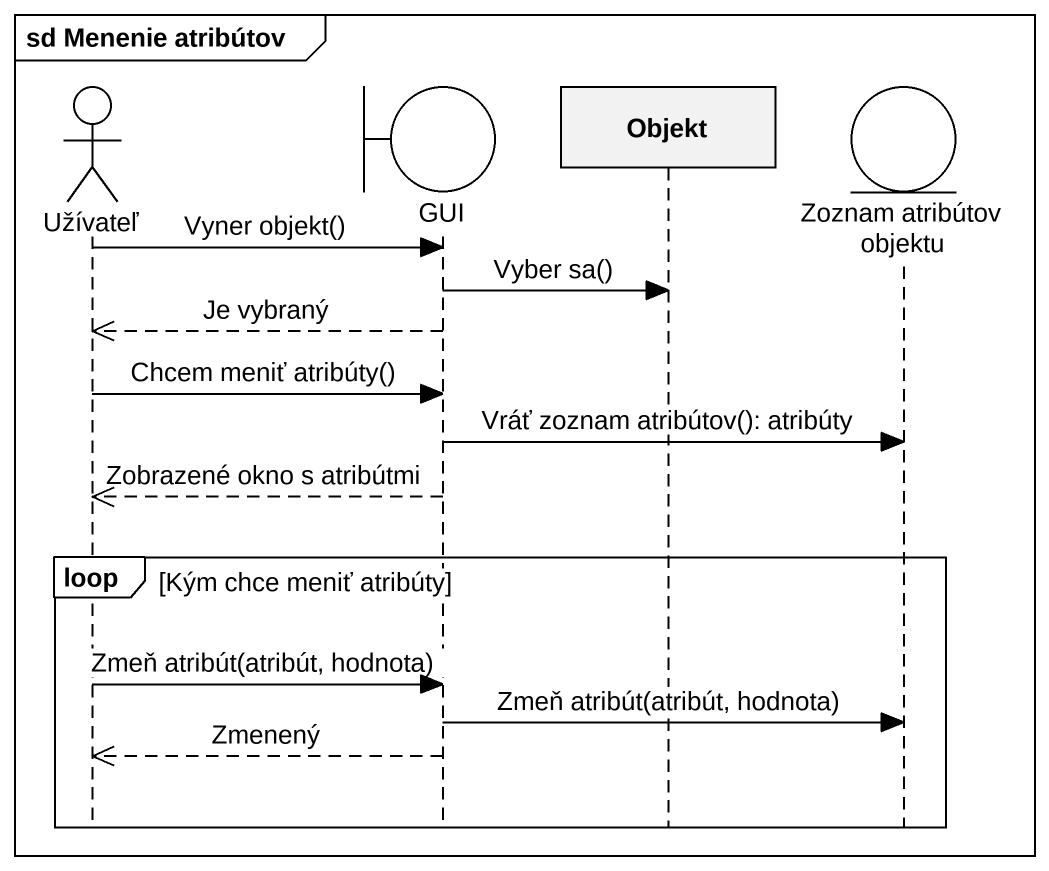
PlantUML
@startuml
mainframe sd Menenie atribútov
hide footbox
actor Užívateľ
boundary GUI
participant Objekt
entity "Zoznam atribútov objektu" as Zoznam_atribútov_objektu

Užívateľ -> GUI : Vyner objekt()
GUI -> Objekt : Vyber sa()
GUI -->> Užívateľ : Je vybraný
Užívateľ -> GUI : Chcem meniť atribúty()
GUI -> Zoznam_atribútov_objektu : Vráť zoznam atribútov(): atribúty
GUI -->> Užívateľ : Zobrazené okno s atribútmi
loop Kým chce meniť atribúty
  Užívateľ -> GUI : Zmeň atribút(atribút, hodnota)
  GUI -> Zoznam_atribútov_objektu : Zmeň atribút(atribút, hodnota)
  GUI -->> Užívateľ : Zmenený
end
@enduml
